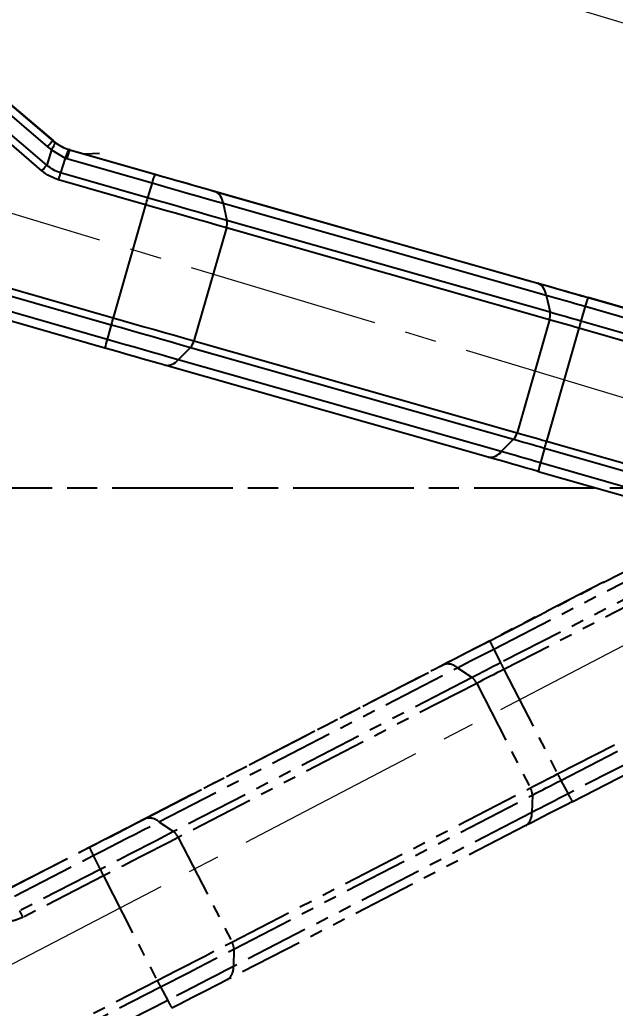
# Model space of a CAD drawing. Header units: millimetres. Extents: x 2271 to 4415, y 823 to 2339.
# Drawn here: x 4036.8 to 4096.1, y 1247.1 to 1345.5 of the extents above; entities that cross this region are included whole.
import ezdxf

# ---------------------------------------------------------------- set-up
doc = ezdxf.new("R2010")
doc.units = ezdxf.units.MM
for name, pattern in [('AM_ISO08W050', [18, 12, -1.5, 3, -1.5]), ('CENTER2', [28.575, 19.05, -3.175, 3.175, -3.175]), ('PHANTOM', [12.7, 6.35, -1.27, 1.27, -1.27, 1.27, -1.27])]:
    doc.linetypes.add(name, pattern=pattern)
for name, color, linetype, lineweight in [('AM_5', 3, 'Continuous', 25), ('AM_7', 4, 'AM_ISO08W050', 25), ('单点划线', 1, 'CENTER2', 13), ('标注', 3, 'Continuous', 13)]:
    doc.layers.add(name, color=color, linetype=linetype, lineweight=lineweight)
doc.styles.add('SLDTEXTSTYLE1', font='txt.shx', dxfattribs={"width": 0.7, "bigfont": 'gbcbig.shx'})
doc.dimstyles.new('SLDDIMSTYLE12$0', dxfattribs={"dimtxt": 12, "dimasz": 10, "dimexe": 0, "dimexo": 0.0625, "dimgap": 0.875, "dimtad": 1, "dimdec": 1, "dimlfac": 1.8, "dimrnd": 1e-09, "dimzin": 12, "dimdsep": 46, "dimtxsty": 'SLDTEXTSTYLE1', "dimcen": 0.09, "dimdle": 8.16, "dimclrd": 3, "dimclre": 3, "dimadec": 0, "dimazin": 3, "dimtfac": 1, "dimtdec": 1, "dimtofl": 0, "dimtmove": 0, "dimatfit": 3, "dimfxl": 0, "dimfrac": 2, "dimtolj": 1, "dimlwd": 5, "dimlwe": 5, "dimarcsym": 0})
doc.dimstyles.new('SLDDIMSTYLE12$2', dxfattribs={"dimtxt": 12, "dimasz": 10, "dimexe": 0, "dimexo": 0.0625, "dimgap": 0.875, "dimtad": 1, "dimdec": 1, "dimlfac": 1.8, "dimrnd": 1e-09, "dimzin": 12, "dimdsep": 46, "dimtxsty": 'SLDTEXTSTYLE1', "dimcen": 0.09, "dimdle": 8.16, "dimclrd": 3, "dimclre": 3, "dimadec": 0, "dimazin": 3, "dimtfac": 1, "dimtdec": 1, "dimtofl": 0, "dimtmove": 0, "dimatfit": 3, "dimfxl": 0, "dimfrac": 2, "dimtolj": 1, "dimlwd": 5, "dimlwe": 5, "dimarcsym": 0})

# ---------------------------------------------------------------- blocks, each defined once
blk = doc.blocks.new('*D190')
at = {"layer": 'Defpoints', "color": 0, "transparency": 16777216}
for p in [(3883.456, 1372.122), (3884.592, 1307.262), (4126.87, 1298.809), (4126.87, 1298.809), (3901.58, 1181.389)]:
    blk.add_point(p, dxfattribs=at)
at = {"layer": '标注', "color": 3, "linetype": 'Continuous', "lineweight": 5, "transparency": 16777216}
blk.add_arc((4126.87, 1298.809), 242.426, 165.60197, 205.16456, dxfattribs=at)
at = {"layer": '标注', "color": 3, "transparency": 16777216}
for points in [[(3890.453, 1359.537), (3893.664, 1358.642), (3894.744, 1368.722)], [(3908.946, 1196.464), (3905.959, 1194.985), (3911.891, 1186.763)]]:
    blk.add_solid(points, dxfattribs=at)
at = {"layer": '标注', "color": 0, "transparency": 16777216, "insert": (3891.362, 1276.616), "char_height": 10, "attachment_point": 5, "rotation": 275.38327, "style": 'SLDTEXTSTYLE1'}
blk.add_mtext('\\A1;60%%D', dxfattribs=at)
blk = doc.blocks.new('*D199')
at = {"layer": 'AM_5', "color": 3, "linetype": 'Continuous', "lineweight": 5, "transparency": 16777216}
blk.add_arc((4126.765, 1298.84), 207.586, 165.99866, 177.23963, dxfattribs=at)
at = {"layer": 'AM_5', "color": 3, "transparency": 16777216}
for points in [[(3923.739, 1349.506), (3926.953, 1348.622), (3927.999, 1358.706)], [(3921.086, 1308.797), (3917.754, 1308.877), (3919.179, 1298.84)]]:
    blk.add_solid(points, dxfattribs=at)
at = {"layer": 'Defpoints', "color": 0, "transparency": 16777216}
for p in [(3883.456, 1372.122), (3923.115, 1339.069), (3907.958, 1298.84), (4126.87, 1298.808), (4130.018, 1298.84)]:
    blk.add_point(p, dxfattribs=at)
at = {"layer": 'AM_5', "color": 0, "transparency": 16777216, "insert": (3914.594, 1330.098), "char_height": 12, "attachment_point": 5, "rotation": 81.61915, "style": 'SLDTEXTSTYLE1'}
blk.add_mtext('\\A1;15%%D', dxfattribs=at)
blk = doc.blocks.new('*D181')
at = {"layer": 'AM_5', "color": 3, "linetype": 'Continuous', "lineweight": 5, "transparency": 16777216}
for p, q in [((3937.436, 1356.883), (3947.451, 1390.136)), ((4127.487, 1335.911), (3957.026, 1387.252))]:
    blk.add_line(p, q, dxfattribs=at)
at = {"layer": 'AM_5', "color": 3, "lineweight": 5, "transparency": 16777216}
blk.add_line((4126.784, 1298.9), (4137.063, 1333.027), dxfattribs=at)
at = {"layer": 'AM_5', "color": 3, "transparency": 16777216}
for points in [[(3957.507, 1388.848), (3956.546, 1385.656), (3947.451, 1390.136)], [(4127.968, 1337.507), (4127.007, 1334.315), (4137.063, 1333.027)]]:
    blk.add_solid(points, dxfattribs=at)
at = {"layer": 'Defpoints', "color": 0, "transparency": 16777216}
for p in [(3947.451, 1390.136), (3937.418, 1356.824), (4126.766, 1298.84)]:
    blk.add_point(p, dxfattribs=at)
at = {"layer": 'AM_5', "color": 0, "transparency": 16777216, "insert": (4042.418, 1368.713), "char_height": 12, "attachment_point": 5, "rotation": 343.23837, "style": 'SLDTEXTSTYLE1'}
blk.add_mtext('\\A1;225', dxfattribs=at)

msp = doc.modelspace()

# ---------------------------------------------------------------- linework, layer by layer
at = {"color": 7, "linetype": 'Continuous', "lineweight": 25}
for p, q in [((3944.037, 1345.074), (4046.103, 1315.805)), ((3943.842, 1344.383), (4045.908, 1315.114)), ((4045.506, 1313.647), (3942.835, 1343.09)), ((4045.285, 1312.788), (3942.614, 1342.231)), ((4034.58, 1337.067), (4039.557, 1332.821)), ((4035.113, 1337.668), (4040.09, 1333.423)), ((4035.139, 1337.674), (4040.117, 1333.428)), ((4039.015, 1330.433), (4033.647, 1335.011)), ((4039.501, 1330.999), (4034.134, 1335.577)), ((4039.557, 1332.821), (4039.952, 1332.503)), ((4040.09, 1333.423), (4040.117, 1333.428)), ((4040.117, 1333.428), (4040.314, 1333.269)), ((4039.952, 1332.503), (4039.501, 1330.999)), ((4039.952, 1332.503), (4041.322, 1331.702)), ((4041.796, 1332.526), (4041.708, 1332.552)), ((4041.708, 1332.552), (4041.795, 1332.526)), ((4041.771, 1332.521), (4041.795, 1332.526)), ((4041.771, 1332.521), (4050.246, 1330.091)), ((4041.795, 1332.526), (4050.27, 1330.096)), ((4044.744, 1332.152), (4043.289, 1332.098)), ((4041.322, 1331.702), (4040.879, 1330.225)), ((4041.322, 1331.702), (4041.497, 1331.65)), ((4041.497, 1331.65), (4049.971, 1329.22)), ((4049.529, 1327.745), (4040.879, 1330.225)), ((4049.327, 1327.052), (4040.678, 1329.532)), ((4049.971, 1329.22), (4049.529, 1327.745)), ((4055.268, 1328.668), (4087.416, 1319.526)), ((4056.219, 1328.385), (4088.367, 1319.243)), ((4049.327, 1327.052), (4046.103, 1315.805)), ((4057.041, 1327.2), (4057.428, 1325.489)), ((4057.041, 1327.2), (4089.189, 1318.059)), ((4089.576, 1316.347), (4057.428, 1325.489)), ((4057.372, 1324.754), (4054.147, 1313.507)), ((4089.52, 1315.612), (4057.372, 1324.754)), ((4089.189, 1318.059), (4089.576, 1316.347)), ((4093.364, 1317.815), (4112.4, 1312.356)), ((4105.598, 1314.319), (4093.388, 1317.82)), ((4093.09, 1316.944), (4092.648, 1315.469)), ((4093.09, 1316.944), (4113.259, 1311.16)), ((4045.908, 1315.114), (4045.506, 1313.647)), ((4089.52, 1315.612), (4086.296, 1304.365)), ((4114.374, 1309.239), (4092.648, 1315.469)), ((4092.446, 1314.776), (4089.221, 1303.53)), ((4109.473, 1309.894), (4092.446, 1314.776)), ((4054.147, 1313.507), (4086.296, 1304.365)), ((4053.806, 1312.858), (4052.576, 1311.628)), ((4053.806, 1312.858), (4085.954, 1303.716)), ((4084.724, 1302.486), (4052.576, 1311.628)), ((4083.406, 1301.94), (4051.258, 1311.082)), ((4085.954, 1303.716), (4084.724, 1302.486)), ((4089.221, 1303.53), (4106.248, 1298.647)), ((4089.026, 1302.838), (4088.625, 1301.372)), ((4089.026, 1302.838), (4110.753, 1296.608)), ((4108.794, 1295.588), (4088.625, 1301.372)), ((4088.403, 1300.513), (4107.45, 1295.051))]:
    msp.add_line(p, q, dxfattribs=at)
at = {"color": 7, "linetype": 'PHANTOM', "lineweight": 25}
for p, q in [((4083.574, 1283.662), (4101.19, 1292.708)), ((4083.969, 1282.839), (4101.446, 1291.813)), ((4101.905, 1290.318), (4084.656, 1281.461)), ((4094.887, 1289.485), (4083.588, 1283.683)), ((4100.741, 1288.909), (4084.983, 1280.818)), ((4083.969, 1282.839), (4084.656, 1281.461)), ((4048.367, 1265.507), (4078.065, 1280.839)), ((4049.255, 1265.951), (4078.953, 1281.283)), ((4050.665, 1265.65), (4080.363, 1280.983)), ((4080.363, 1280.983), (4081.816, 1279.999)), ((4084.983, 1280.818), (4090.328, 1270.41)), ((4081.816, 1279.999), (4052.118, 1264.666)), ((4082.278, 1279.425), (4052.58, 1264.092)), ((4082.278, 1279.425), (4087.623, 1269.017)), ((4090.659, 1269.773), (4109.128, 1279.256)), ((4090.328, 1270.41), (4106.085, 1278.501)), ((4110.035, 1278.013), (4091.37, 1268.429)), ((4091.796, 1267.65), (4109.423, 1276.701)), ((4057.925, 1253.685), (4087.623, 1269.017)), ((4090.659, 1269.773), (4091.37, 1268.429)), ((4058.121, 1252.978), (4087.819, 1268.31)), ((4087.819, 1268.31), (4087.763, 1266.572)), ((4087.763, 1266.572), (4058.065, 1251.239)), ((4050.665, 1265.65), (4052.118, 1264.666)), ((4087.175, 1265.272), (4057.477, 1249.939)), ((4052.58, 1264.092), (4057.925, 1253.685)), ((4035.889, 1259.08), (4043.732, 1263.108)), ((4035.903, 1259.1), (4043.746, 1263.128)), ((4036.285, 1258.257), (4044.128, 1262.284)), ((4044.128, 1262.284), (4044.815, 1260.906)), ((4044.815, 1260.906), (4036.81, 1256.796)), ((4045.142, 1260.263), (4037.137, 1256.153)), ((4045.142, 1260.263), (4050.486, 1249.855)), ((4058.121, 1252.978), (4058.065, 1251.239)), ((3956.031, 1201.354), (4050.486, 1249.855)), ((3956.362, 1200.717), (4050.817, 1249.218)), ((4050.817, 1249.218), (4051.528, 1247.874)), ((4051.528, 1247.874), (3956.513, 1199.085))]:
    msp.add_line(p, q, dxfattribs=at)
at = {"color": 7, "linetype": 'Continuous', "lineweight": 25, "flags": 128}
for points in [[(4050.246, 1330.091), (4051.015, 1329.87), (4051.782, 1329.651), (4052.545, 1329.432), (4053.301, 1329.216), (4054.049, 1329.003), (4054.786, 1328.793), (4055.51, 1328.586), (4056.219, 1328.385)], [(4050.27, 1330.096), (4050.913, 1329.911), (4051.555, 1329.728), (4052.193, 1329.545), (4052.826, 1329.364), (4053.452, 1329.185), (4054.069, 1329.01), (4054.674, 1328.837), (4055.268, 1328.668)], [(4049.971, 1329.22), (4050.881, 1328.959), (4051.789, 1328.699), (4052.692, 1328.441), (4053.587, 1328.185), (4054.473, 1327.932), (4055.345, 1327.683), (4056.202, 1327.439), (4057.041, 1327.2)], [(4057.372, 1324.754), (4056.417, 1325.026), (4055.442, 1325.303), (4054.45, 1325.586), (4053.442, 1325.874), (4052.423, 1326.165), (4051.396, 1326.459), (4050.363, 1326.755), (4049.327, 1327.052)], [(4057.428, 1325.489), (4056.491, 1325.755), (4055.533, 1326.028), (4054.558, 1326.306), (4053.569, 1326.588), (4052.569, 1326.874), (4051.56, 1327.163), (4050.546, 1327.453), (4049.529, 1327.745)], [(4087.416, 1319.526), (4088.125, 1319.325), (4088.849, 1319.118), (4089.586, 1318.908), (4090.333, 1318.695), (4091.09, 1318.479), (4091.853, 1318.26), (4092.62, 1318.041), (4093.388, 1317.82)], [(4088.367, 1319.243), (4088.96, 1319.074), (4089.566, 1318.901), (4090.183, 1318.726), (4090.808, 1318.547), (4091.441, 1318.366), (4092.08, 1318.183), (4092.721, 1318), (4093.364, 1317.815)], [(4089.189, 1318.059), (4089.652, 1317.927), (4090.125, 1317.792), (4090.606, 1317.655), (4091.095, 1317.515), (4091.589, 1317.374), (4092.087, 1317.232), (4092.588, 1317.088), (4093.09, 1316.944)], [(4092.648, 1315.469), (4092.252, 1315.583), (4091.858, 1315.696), (4091.466, 1315.808), (4091.077, 1315.919), (4090.692, 1316.029), (4090.313, 1316.137), (4089.941, 1316.243), (4089.576, 1316.347)], [(4045.908, 1315.114), (4046.925, 1314.822), (4047.939, 1314.532), (4048.948, 1314.243), (4049.948, 1313.957), (4050.937, 1313.675), (4051.911, 1313.397), (4052.869, 1313.124), (4053.806, 1312.858)], [(4046.103, 1315.805), (4047.138, 1315.508), (4048.171, 1315.212), (4049.199, 1314.918), (4050.218, 1314.627), (4051.225, 1314.34), (4052.218, 1314.057), (4053.193, 1313.779), (4054.147, 1313.507)], [(4092.446, 1314.776), (4092.069, 1314.884), (4091.693, 1314.992), (4091.32, 1315.099), (4090.949, 1315.205), (4090.583, 1315.309), (4090.222, 1315.412), (4089.867, 1315.513), (4089.52, 1315.612)], [(4052.576, 1311.628), (4051.737, 1311.867), (4050.88, 1312.111), (4050.008, 1312.36), (4049.123, 1312.612), (4048.227, 1312.868), (4047.324, 1313.126), (4046.416, 1313.386), (4045.506, 1313.647)], [(4051.258, 1311.082), (4050.549, 1311.284), (4049.825, 1311.49), (4049.088, 1311.7), (4048.34, 1311.914), (4047.584, 1312.13), (4046.821, 1312.348), (4046.054, 1312.568), (4045.285, 1312.788)], [(4086.296, 1304.365), (4086.643, 1304.267), (4086.997, 1304.166), (4087.358, 1304.063), (4087.725, 1303.958), (4088.095, 1303.852), (4088.469, 1303.745), (4088.844, 1303.638), (4089.221, 1303.53)], [(4085.954, 1303.716), (4086.319, 1303.612), (4086.691, 1303.506), (4087.07, 1303.398), (4087.455, 1303.288), (4087.844, 1303.177), (4088.236, 1303.065), (4088.631, 1302.952), (4089.026, 1302.838)], [(4088.625, 1301.372), (4088.123, 1301.516), (4087.622, 1301.659), (4087.124, 1301.802), (4086.63, 1301.943), (4086.141, 1302.082), (4085.66, 1302.22), (4085.187, 1302.354), (4084.724, 1302.486)], [(4088.403, 1300.513), (4087.76, 1300.697), (4087.118, 1300.881), (4086.48, 1301.063), (4085.847, 1301.244), (4085.222, 1301.423), (4084.605, 1301.599), (4083.999, 1301.771), (4083.406, 1301.94)]]:
    msp.add_lwpolyline(points, dxfattribs=at)
at = {"color": 7, "linetype": 'PHANTOM', "lineweight": 25, "flags": 128}
for points in [[(4078.065, 1280.839), (4078.72, 1281.177), (4079.389, 1281.522), (4080.07, 1281.873), (4080.762, 1282.23), (4081.461, 1282.59), (4082.167, 1282.952), (4082.876, 1283.317), (4083.588, 1283.683)], [(4078.953, 1281.283), (4079.501, 1281.566), (4080.061, 1281.855), (4080.631, 1282.149), (4081.209, 1282.447), (4081.794, 1282.748), (4082.385, 1283.052), (4082.978, 1283.357), (4083.574, 1283.662)], [(4080.363, 1280.983), (4080.79, 1281.203), (4081.227, 1281.429), (4081.672, 1281.658), (4082.124, 1281.89), (4082.581, 1282.126), (4083.041, 1282.363), (4083.505, 1282.601), (4083.969, 1282.839)], [(4084.656, 1281.461), (4084.291, 1281.273), (4083.926, 1281.086), (4083.563, 1280.899), (4083.203, 1280.714), (4082.847, 1280.531), (4082.497, 1280.35), (4082.153, 1280.173), (4081.816, 1279.999)], [(4084.983, 1280.818), (4084.635, 1280.639), (4084.287, 1280.46), (4083.942, 1280.282), (4083.599, 1280.106), (4083.26, 1279.932), (4082.927, 1279.76), (4082.599, 1279.591), (4082.278, 1279.425)], [(4087.623, 1269.017), (4087.944, 1269.183), (4088.271, 1269.352), (4088.605, 1269.524), (4088.944, 1269.698), (4089.286, 1269.875), (4089.632, 1270.052), (4089.98, 1270.231), (4090.328, 1270.41)], [(4087.819, 1268.31), (4088.156, 1268.484), (4088.5, 1268.662), (4088.85, 1268.842), (4089.206, 1269.025), (4089.565, 1269.21), (4089.928, 1269.397), (4090.293, 1269.585), (4090.659, 1269.773)], [(4091.37, 1268.429), (4090.905, 1268.19), (4090.442, 1267.952), (4089.981, 1267.715), (4089.524, 1267.48), (4089.073, 1267.247), (4088.628, 1267.018), (4088.191, 1266.793), (4087.763, 1266.572)], [(4091.796, 1267.651), (4091.201, 1267.345), (4090.607, 1267.04), (4090.017, 1266.736), (4089.432, 1266.435), (4088.853, 1266.137), (4088.283, 1265.843), (4087.723, 1265.554), (4087.175, 1265.272)], [(4043.732, 1263.108), (4044.443, 1263.473), (4045.153, 1263.838), (4045.859, 1264.2), (4046.558, 1264.56), (4047.249, 1264.917), (4047.931, 1265.268), (4048.6, 1265.613), (4049.255, 1265.951)], [(4043.746, 1263.128), (4044.341, 1263.433), (4044.935, 1263.738), (4045.525, 1264.042), (4046.111, 1264.343), (4046.689, 1264.641), (4047.259, 1264.935), (4047.819, 1265.224), (4048.367, 1265.507)], [(4044.128, 1262.284), (4044.97, 1262.717), (4045.809, 1263.149), (4046.645, 1263.578), (4047.473, 1264.004), (4048.291, 1264.426), (4049.097, 1264.841), (4049.889, 1265.25), (4050.665, 1265.65)], [(4052.118, 1264.666), (4051.252, 1264.219), (4050.367, 1263.763), (4049.466, 1263.299), (4048.552, 1262.828), (4047.627, 1262.352), (4046.694, 1261.872), (4045.755, 1261.39), (4044.815, 1260.906)], [(4052.58, 1264.092), (4051.698, 1263.637), (4050.797, 1263.172), (4049.879, 1262.699), (4048.948, 1262.22), (4048.006, 1261.735), (4047.055, 1261.246), (4046.1, 1260.755), (4045.142, 1260.263)], [(4050.486, 1249.855), (4051.444, 1250.347), (4052.4, 1250.838), (4053.35, 1251.327), (4054.293, 1251.812), (4055.224, 1252.292), (4056.142, 1252.765), (4057.043, 1253.229), (4057.925, 1253.685)], [(4050.817, 1249.218), (4051.758, 1249.701), (4052.696, 1250.183), (4053.629, 1250.663), (4054.554, 1251.139), (4055.469, 1251.61), (4056.37, 1252.074), (4057.255, 1252.531), (4058.121, 1252.978)], [(4058.065, 1251.239), (4057.29, 1250.839), (4056.498, 1250.431), (4055.691, 1250.015), (4054.873, 1249.594), (4054.045, 1249.167), (4053.21, 1248.738), (4052.37, 1248.306), (4051.528, 1247.874)], [(4057.477, 1249.939), (4056.822, 1249.601), (4056.153, 1249.256), (4055.472, 1248.905), (4054.781, 1248.549), (4054.081, 1248.189), (4053.376, 1247.826), (4052.666, 1247.461), (4051.955, 1247.096)]]:
    msp.add_lwpolyline(points, dxfattribs=at)
at = {"color": 7, "linetype": 'Continuous', "lineweight": 25}
for centre, radius, start, end in [((4051.793, 1322.503), 16.006, 136.98231, 139.86093), ((4054.038, 1328.17), 13.015, 160.47233, 164.49361), ((4062.512, 1325.74), 13.015, 160.47233, 164.49361), ((4055.592, 1327.072), 1.455, 5.07762, 64.46165), ((4113.881, 1308.606), 67.137, 163.43713, 164.05307), ((4055.868, 1325.237), 1.58, 342.17658, 9.14397), ((4087.74, 1317.93), 1.455, 5.07766, 64.46203), ((4105.63, 1313.465), 13.015, 160.47228, 164.49364), ((4088.016, 1316.096), 1.58, 342.17656, 9.14413), ((4109.665, 1297.516), 66.141, 163.94748, 164.56969), ((4156.998, 1296.331), 67.136, 163.43713, 164.05307), ((4056.77, 1310.289), 11.754, 163.40044, 167.7271), ((4052.634, 1313.887), 1.56, 318.69224, 345.8928), ((4051.449, 1312.485), 1.416, 262.23993, 322.75953), ((4084.783, 1304.746), 1.56, 318.69201, 345.89284), ((4152.783, 1285.241), 66.141, 163.94748, 164.5697), ((4083.597, 1303.343), 1.416, 262.23993, 322.75953), ((4099.888, 1298.014), 11.754, 163.40041, 167.72716)]:
    msp.add_arc(centre, radius, start, end, dxfattribs=at)
at = {"color": 7, "linetype": 'PHANTOM', "lineweight": 25}
for centre, radius, start, end in [((4095.495, 1288.884), 13.015, 203.65312, 207.67448), ((4079.394, 1279.897), 1.455, 48.2585, 107.64287), ((4144.677, 1311.541), 67.136, 206.61797, 207.23391), ((4080.851, 1278.749), 1.58, 25.3574, 52.32497), ((4149.192, 1300.569), 66.141, 207.12832, 207.75054), ((4086.26, 1268.259), 1.56, 1.87285, 29.07368), ((4101.881, 1273.688), 11.754, 206.58125, 210.908), ((4049.696, 1264.564), 1.455, 48.25846, 107.64249), ((4086.355, 1266.425), 1.416, 305.42077, 5.94037), ((4051.152, 1263.416), 1.58, 25.35742, 52.32481), ((4055.654, 1268.329), 13.015, 203.65317, 207.67445), ((4104.836, 1290.986), 67.137, 206.61798, 207.23391), ((4056.561, 1252.927), 1.56, 1.87308, 29.07364), ((4056.657, 1251.093), 1.416, 305.42077, 5.94037), ((4109.351, 1280.014), 66.141, 207.12832, 207.75053), ((4062.039, 1253.133), 11.754, 206.58128, 210.90794)]:
    msp.add_arc(centre, radius, start, end, dxfattribs=at)
at = {"color": 7, "linetype": 'Continuous', "lineweight": 25}
for points, knots in [([(4040.288, 1333.264), (4040.292, 1333.212), (4040.3, 1333.109), (4040.067, 1332.705), (4039.952, 1332.503)], [0, 0, 0, 0, 0.500804, 1, 1, 1, 1]), ([(4040.09, 1333.423), (4040.127, 1333.392), (4040.192, 1333.338), (4040.258, 1333.286), (4040.288, 1333.264)], [0, 0, 0, 0, 0.557672, 1, 1, 1, 1]), ([(4040.288, 1333.264), (4040.508, 1333.112), (4040.94, 1332.813), (4041.439, 1332.635), (4041.684, 1332.547)], [0, 0, 0, 0, 0.508316, 1, 1, 1, 1]), ([(4040.314, 1333.269), (4040.532, 1333.117), (4040.963, 1332.818), (4041.463, 1332.64), (4041.708, 1332.552)], [0, 0, 0, 0, 0.5080063, 1, 1, 1, 1]), ([(4041.684, 1332.547), (4041.655, 1332.511), (4041.596, 1332.439), (4041.414, 1331.948), (4041.322, 1331.702)], [0, 0, 0, 0, 0.5, 1, 1, 1, 1]), ([(4041.684, 1332.547), (4041.701, 1332.542), (4041.73, 1332.533), (4041.759, 1332.525), (4041.771, 1332.521)], [0, 0, 0, 0, 0.560146, 1, 1, 1, 1]), ([(4040.879, 1330.225), (4040.632, 1330.313), (4040.128, 1330.491), (4039.712, 1330.828), (4039.501, 1330.999)], [0, 0, 0, 0, 0.491499, 1, 1, 1, 1]), ([(4040.678, 1329.532), (4040.382, 1329.635), (4039.779, 1329.845), (4039.273, 1330.234), (4039.015, 1330.433)], [0, 0, 0, 0, 0.490293, 1, 1, 1, 1])]:
    msp.add_open_spline(points, degree=3, knots=knots, dxfattribs=at)
for points in [[(4039.015, 1330.433), (4039.062, 1330.488), (4039.157, 1330.599), (4039.291, 1330.755), (4039.411, 1330.895), (4039.471, 1330.964), (4039.501, 1330.999)], [(4040.678, 1329.532), (4040.697, 1329.599), (4040.735, 1329.733), (4040.79, 1329.922), (4040.84, 1330.094), (4040.867, 1330.181), (4040.88, 1330.225)]]:
    msp.add_open_spline(points, degree=3, dxfattribs=at)
at = {"color": 7, "linetype": 'PHANTOM', "lineweight": 25}
msp.add_open_spline([(4037.137, 1256.153), (4036.851, 1256.025), (4036.267, 1255.766), (4035.632, 1255.703), (4035.308, 1255.671)], degree=3, knots=[0, 0, 0, 0, 0.490293, 1, 1, 1, 1], dxfattribs=at)
msp.add_open_spline([(4037.137, 1256.153), (4037.105, 1256.214), (4037.041, 1256.338), (4036.952, 1256.514), (4036.871, 1256.673), (4036.83, 1256.755), (4036.81, 1256.796)], degree=3, dxfattribs=at)
at = {"layer": 'AM_7'}
msp.add_line((4130.018, 1298.84), (3907.958, 1298.84), dxfattribs=at)
at = {"layer": '单点划线'}
for q in [(3883.456, 1372.122), (3901.58, 1181.389)]:
    msp.add_line((4126.87, 1298.809), q, dxfattribs=at)

# ---------------------------------------------------------------- dimensions: what is measured, and where the dimension line sits
at = {"layer": 'AM_5'}
dim = msp.add_linear_dim(base=(3947.451, 1390.136), p1=(4126.766, 1298.84), p2=(3937.418, 1356.824), angle=163.23837, text='225', dimstyle='SLDDIMSTYLE12$0', override={"dimlfac": 1, "dimpost": ''}, dxfattribs=at)
dim.commit()
dim.dimension.update_dxf_attribs({"geometry": '*D181', "text_midpoint": (4040.435, 1362.13), "dimtype": 160})
dim = msp.add_angular_dim_2l(base=(3923.115, 1339.069), line1=((4126.87, 1298.808), (3883.456, 1372.122)), line2=((4130.018, 1298.84), (3907.958, 1298.84)), text='15%%D', dimstyle='SLDDIMSTYLE12$2', override={"dimlfac": 1}, dxfattribs=at)
dim.commit()
dim.dimension.update_dxf_attribs({"geometry": '*D199', "text_midpoint": (3914.594, 1330.098)})
at = {"layer": '标注'}
dim = msp.add_angular_dim_2l(base=(3884.592, 1307.262), line1=((4126.87, 1298.809), (3883.456, 1372.122)), line2=((4126.87, 1298.809), (3901.58, 1181.389)), text='60%%D', dimstyle='SLDDIMSTYLE12$2', override={"dimtxt": 10, "dimadec": 3, "dimtdec": 3, "dimtzin": 0}, dxfattribs=at)
dim.commit()
dim.dimension.update_dxf_attribs({"geometry": '*D190', "text_midpoint": (3891.362, 1276.616)})

doc.saveas('drawing.dxf')
